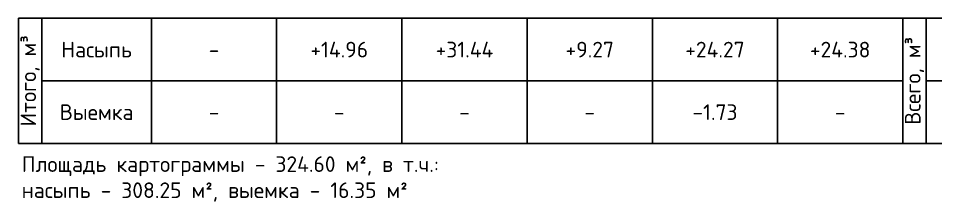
# Model space of a CAD drawing. Header units: metres. Extents: x 2302736 to 2305552, y 452304 to 453193.
# Drawn here: x 2302735.9 to 2302809.1, y 452575.8 to 452590.4 of the extents above; entities that cross this region are included whole.
import ezdxf

# ---------------------------------------------------------------- set-up
doc = ezdxf.new("R2010")
doc.units = ezdxf.units.M
doc.layers.add('ГП_ПЗМ', color=7, linetype='Continuous')
doc.styles.add('СПДС', font='isocpeur.ttf')

# ---------------------------------------------------------------- blocks, each defined once
blk = doc.blocks.new('*T268')
at = {"layer": 'ГП_ПЗМ', "color": 0, "linetype": 'ByBlock', "lineweight": -2, "transparency": 16777216}
for p, q in [((0, 0), (81.25, 0)), ((0, 0), (0, -10)), ((1.875, 0), (1.875, -10)), ((10.625, 0), (10.625, -10)), ((20.625, 0), (20.625, -10)), ((30.625, 0), (30.625, -10)), ((40.625, 0), (40.625, -10)), ((50.625, 0), (50.625, -10)), ((60.625, 0), (60.625, -10)), ((70.625, 0), (70.625, -10)), ((72.5, 0), (72.5, -10)), ((81.25, 0), (81.25, -10)), ((1.875, -5), (70.625, -5)), ((72.5, -5), (81.25, -5)), ((0, -10), (81.25, -10))]:
    blk.add_line(p, q, dxfattribs=at)
at = {"layer": 'ГП_ПЗМ', "color": 0, "transparency": 16777216, "char_height": 1.25, "width": 9.99, "attachment_point": 5, "rotation": 90, "style": 'СПДС'}
for s, insert in [('Итого, м³', (0.9375, -5)), ('Всего, м³', (71.5625, -5))]:
    blk.add_mtext(s, dxfattribs=dict(at, insert=insert))
at = {"layer": 'ГП_ПЗМ', "color": 0, "transparency": 16777216, "char_height": 1.25, "attachment_point": 5, "style": 'СПДС'}
for s, insert, width in [('Насыпь', (6.25, -2.5), 8.74), ('+14.96', (25.625, -2.5), 9.99), ('+31.44', (35.625, -2.5), 9.99), ('+9.27', (45.625, -2.5), 9.99), ('+24.27', (55.625, -2.5), 9.99), ('+24.38', (65.625, -2.5), 9.99), ('+104.32', (76.875, -2.5), 8.74), ('-', (15.625, -2.5), 9.99), ('Выемка', (6.25, -7.5), 8.74), ('-1.73', (55.625, -7.5), 9.99), ('-1.73', (76.875, -7.5), 8.74), ('-', (15.625, -7.5), 9.99), ('-', (25.625, -7.5), 9.99), ('-', (35.625, -7.5), 9.99), ('-', (45.625, -7.5), 9.99), ('-', (65.625, -7.5), 9.99)]:
    blk.add_mtext(s, dxfattribs=dict(at, insert=insert, width=width))
blk = doc.blocks.new('ПЗМ_компрессорная 1')
blk.add_blockref('*T268', (-14.846, -21.385))
at = {"layer": 'ГП_ПЗМ', "color": 7, "insert": (-14.58, -32.417), "char_height": 1.25, "attachment_point": 1, "style": 'СПДС'}
blk.add_mtext('Площадь картограммы - 324.60 м², в т.ч.: \\Pнасыпь - 308.25 м², выемка - 16.35 м²', dxfattribs=at)

msp = doc.modelspace()

# ---------------------------------------------------------------- block references
at = {"layer": 'ГП_ПЗМ', "color": 4}
msp.add_blockref('ПЗМ_компрессорная 1', (2302750.714, 452611.827), dxfattribs=at)

doc.saveas('drawing.dxf')
